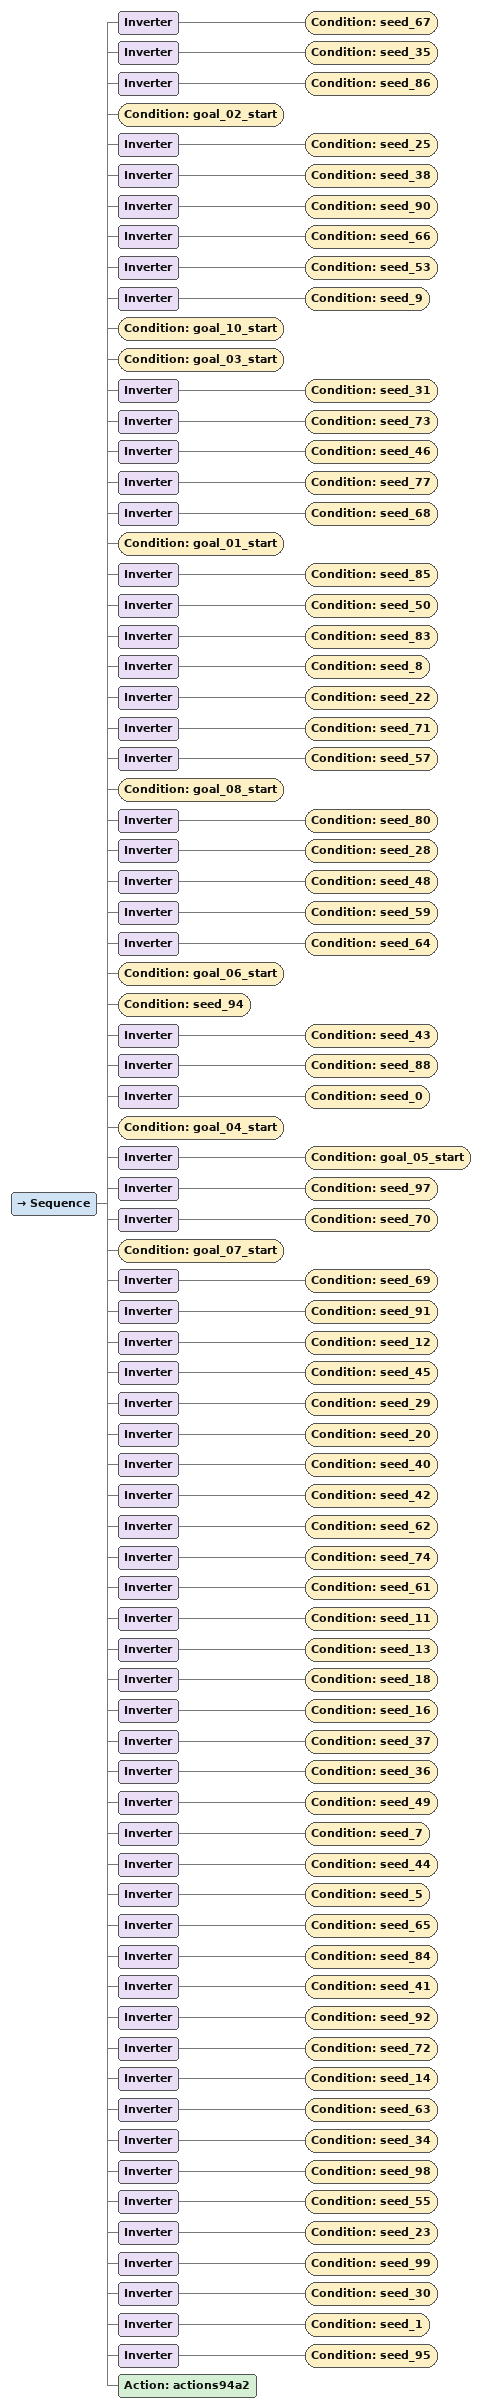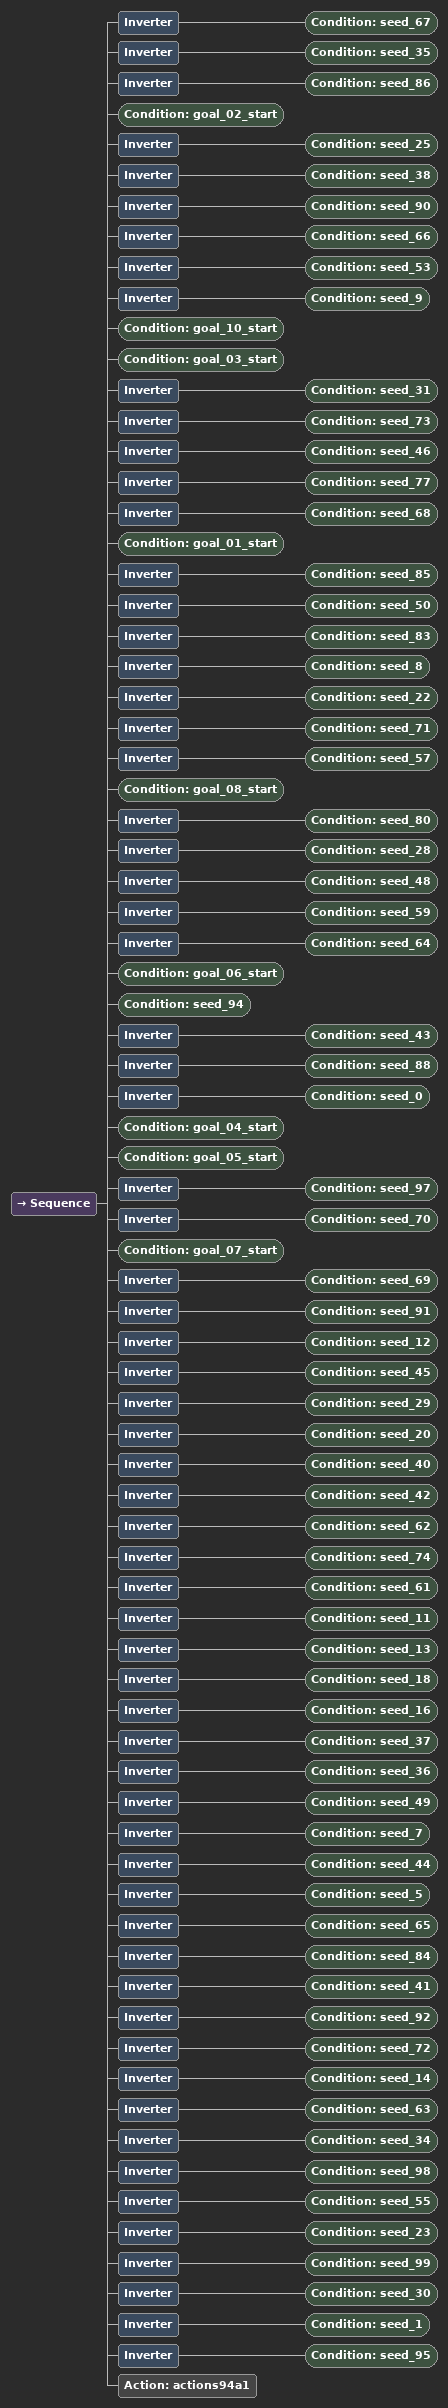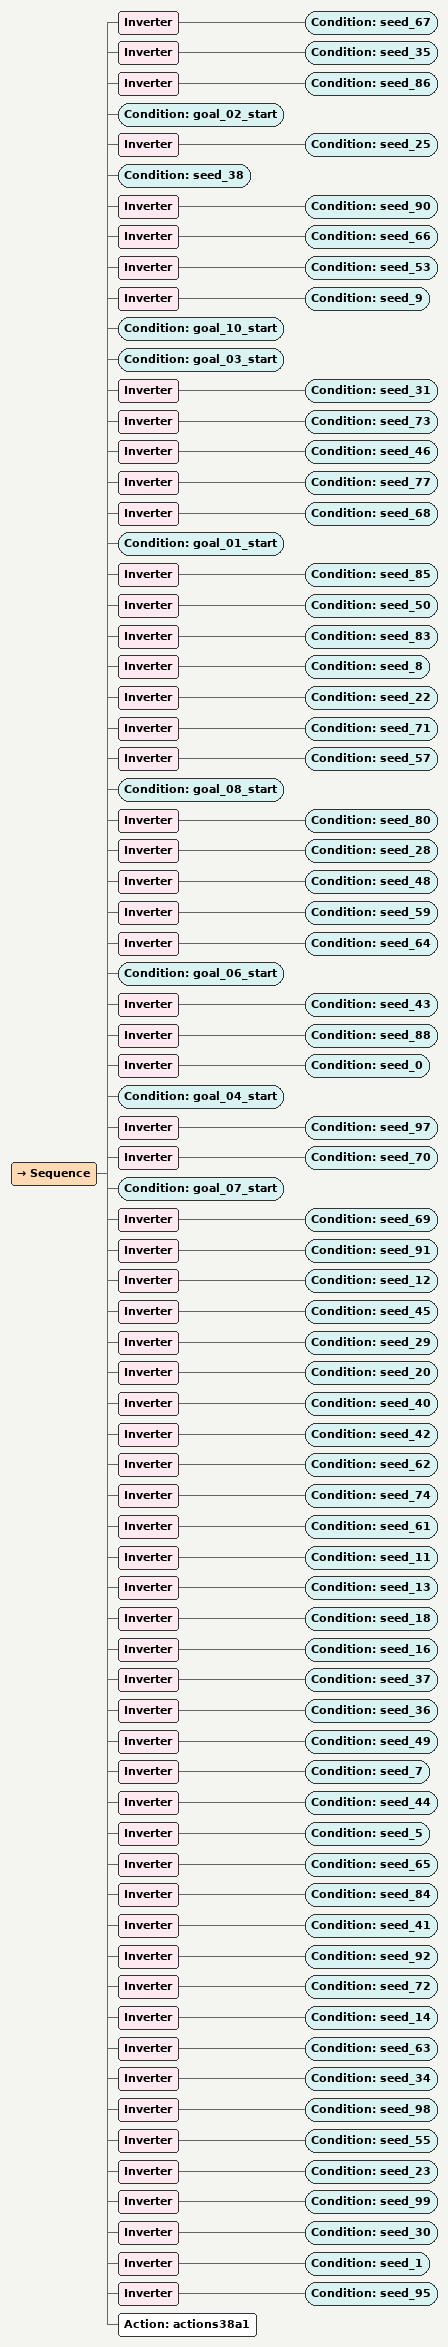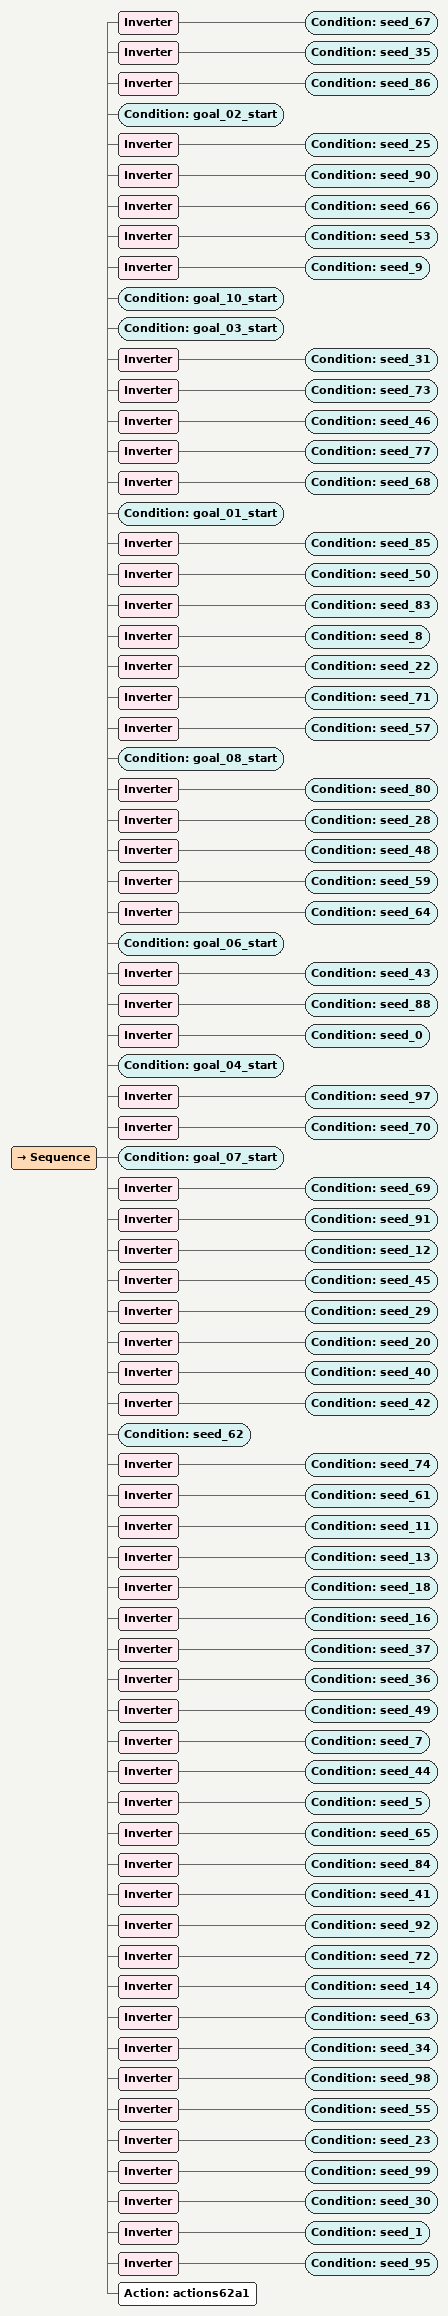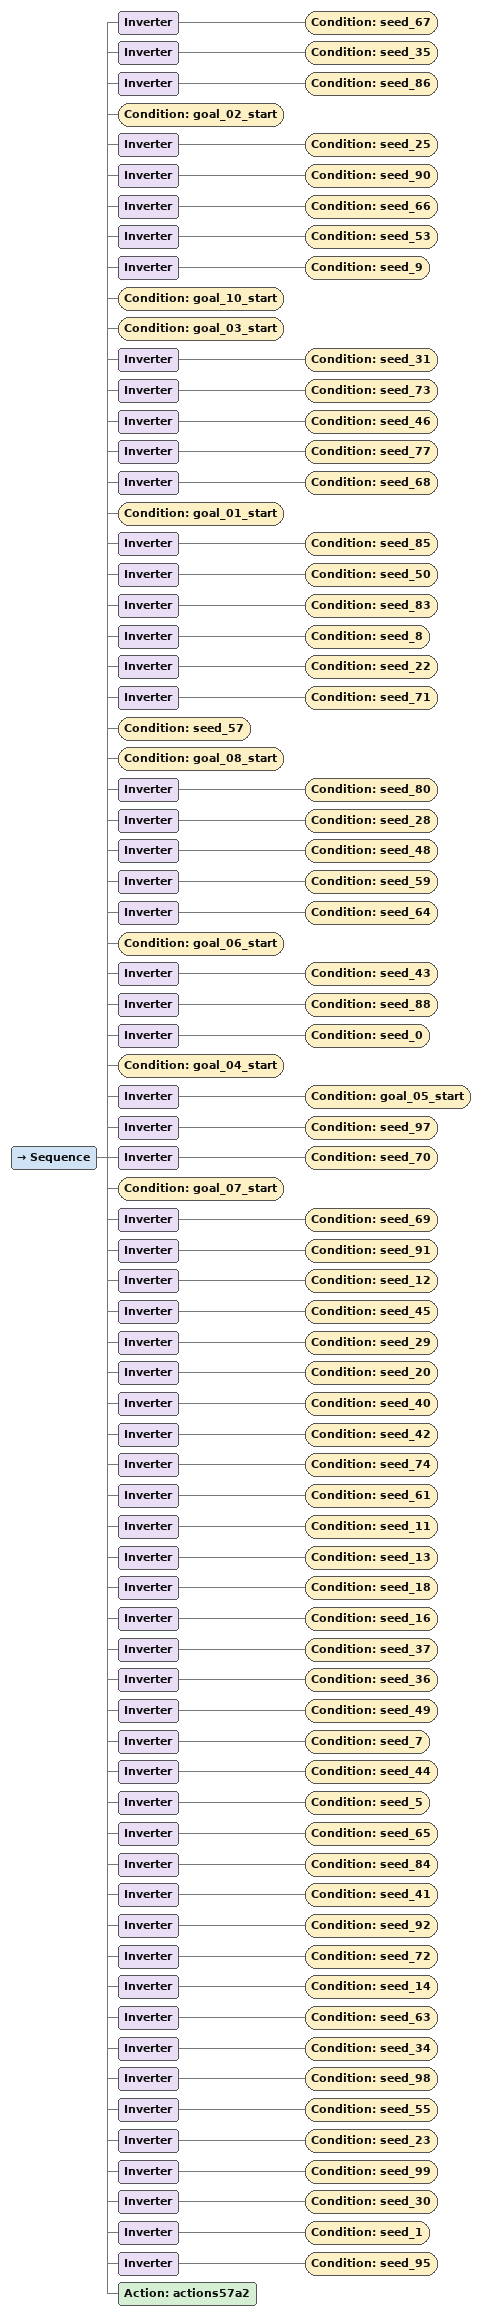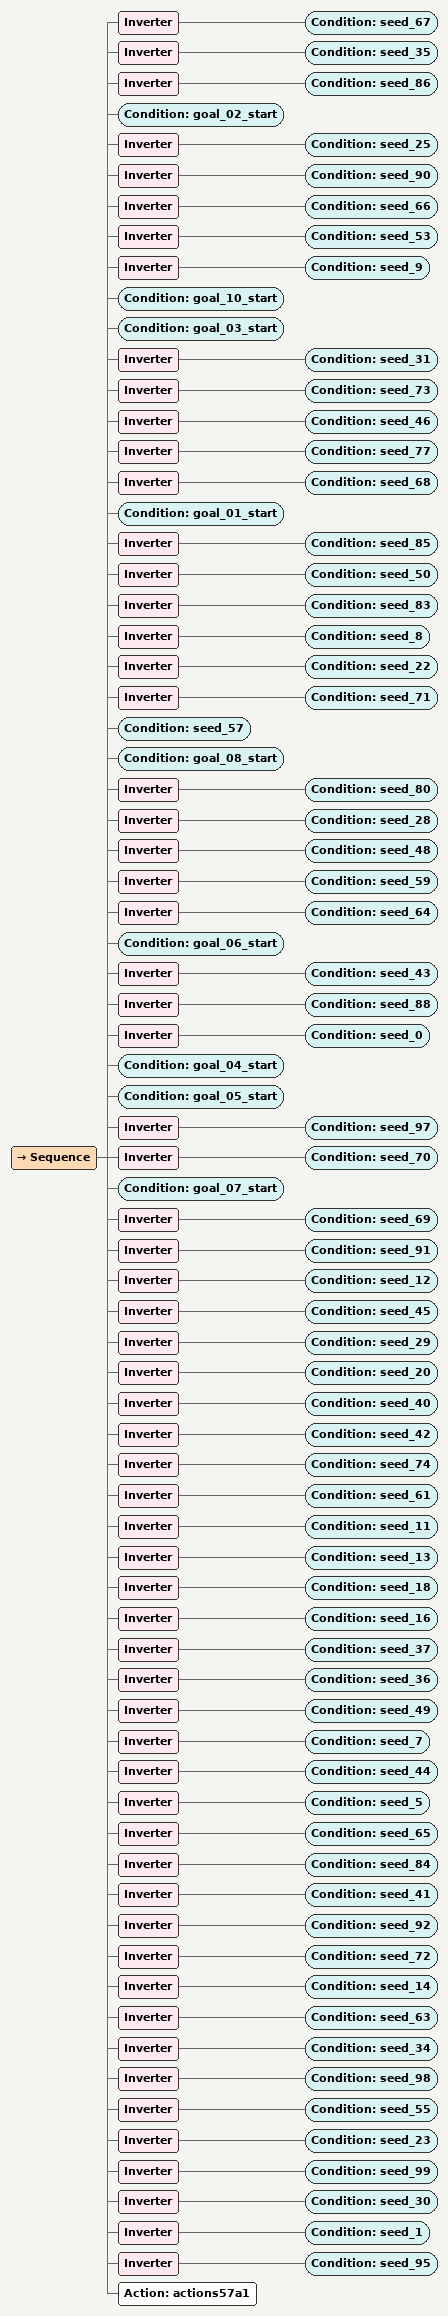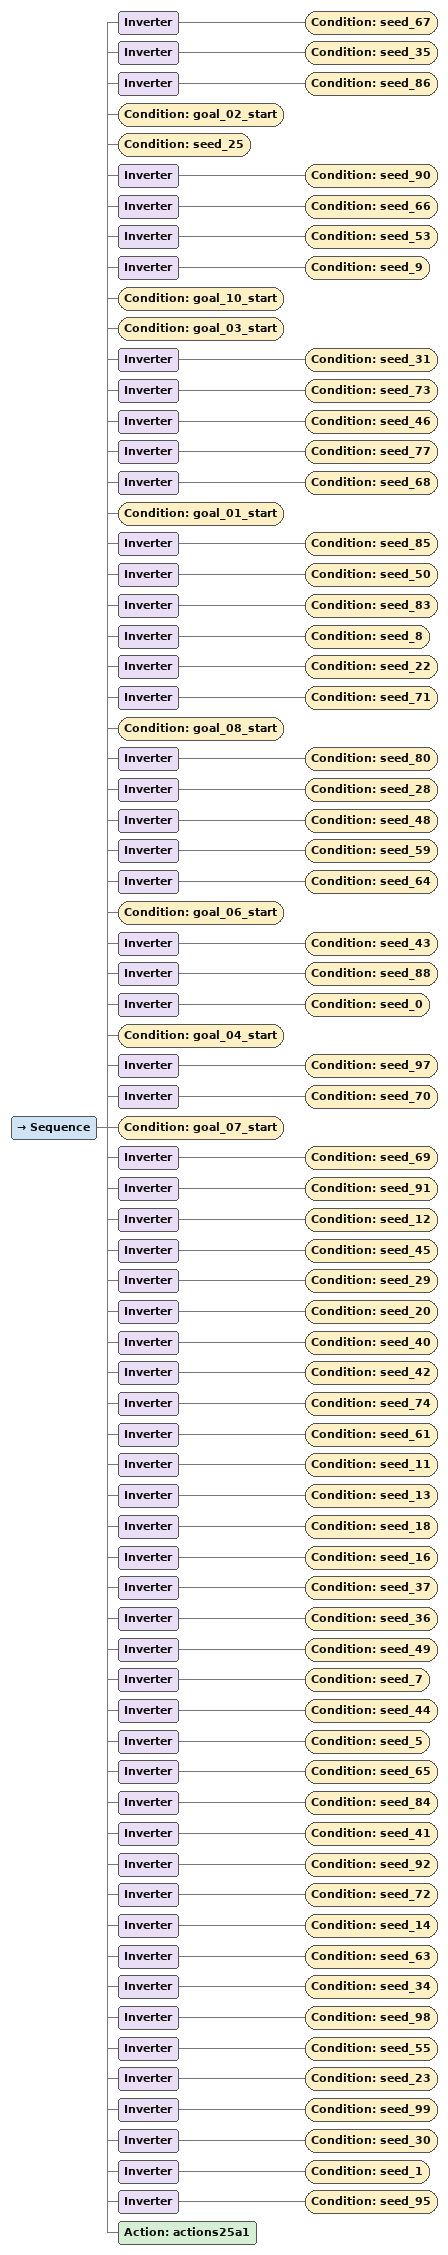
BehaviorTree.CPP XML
<Sequence>
  <Inverter>
    <Condition ID="seed_67"/>
  </Inverter>
  <Inverter>
    <Condition ID="seed_35"/>
  </Inverter>
  <Inverter>
    <Condition ID="seed_86"/>
  </Inverter>
  <Condition ID="goal_02_start"/>
  <Inverter>
    <Condition ID="seed_25"/>
  </Inverter>
  <Inverter>
    <Condition ID="seed_38"/>
  </Inverter>
  <Inverter>
    <Condition ID="seed_90"/>
  </Inverter>
  <Inverter>
    <Condition ID="seed_66"/>
  </Inverter>
  <Inverter>
    <Condition ID="seed_53"/>
  </Inverter>
  <Inverter>
    <Condition ID="seed_9"/>
  </Inverter>
  <Condition ID="goal_10_start"/>
  <Condition ID="goal_03_start"/>
  <Inverter>
    <Condition ID="seed_31"/>
  </Inverter>
  <Inverter>
    <Condition ID="seed_73"/>
  </Inverter>
  <Inverter>
    <Condition ID="seed_46"/>
  </Inverter>
  <Inverter>
    <Condition ID="seed_77"/>
  </Inverter>
  <Inverter>
    <Condition ID="seed_68"/>
  </Inverter>
  <Condition ID="goal_01_start"/>
  <Inverter>
    <Condition ID="seed_85"/>
  </Inverter>
  <Inverter>
    <Condition ID="seed_50"/>
  </Inverter>
  <Inverter>
    <Condition ID="seed_83"/>
  </Inverter>
  <Inverter>
    <Condition ID="seed_8"/>
  </Inverter>
  <Inverter>
    <Condition ID="seed_22"/>
  </Inverter>
  <Inverter>
    <Condition ID="seed_71"/>
  </Inverter>
  <Inverter>
    <Condition ID="seed_57"/>
  </Inverter>
  <Condition ID="goal_08_start"/>
  <Inverter>
    <Condition ID="seed_80"/>
  </Inverter>
  <Inverter>
    <Condition ID="seed_28"/>
  </Inverter>
  <Inverter>
    <Condition ID="seed_48"/>
  </Inverter>
  <Inverter>
    <Condition ID="seed_59"/>
  </Inverter>
  <Inverter>
    <Condition ID="seed_64"/>
  </Inverter>
  <Condition ID="goal_06_start"/>
  <Condition ID="seed_94"/>
  <Inverter>
    <Condition ID="seed_43"/>
  </Inverter>
  <Inverter>
    <Condition ID="seed_88"/>
  </Inverter>
  <Inverter>
    <Condition ID="seed_0"/>
  </Inverter>
  <Condition ID="goal_04_start"/>
  <Inverter>
    <Condition ID="goal_05_start"/>
  </Inverter>
  <Inverter>
    <Condition ID="seed_97"/>
  </Inverter>
  <Inverter>
    <Condition ID="seed_70"/>
  </Inverter>
  <Condition ID="goal_07_start"/>
  <Inverter>
    <Condition ID="seed_69"/>
  </Inverter>
  <Inverter>
    <Condition ID="seed_91"/>
  </Inverter>
  <Inverter>
    <Condition ID="seed_12"/>
  </Inverter>
  <Inverter>
    <Condition ID="seed_45"/>
  </Inverter>
  <Inverter>
    <Condition ID="seed_29"/>
  </Inverter>
  <Inverter>
    <Condition ID="seed_20"/>
  </Inverter>
  <Inverter>
    <Condition ID="seed_40"/>
  </Inverter>
  <Inverter>
    <Condition ID="seed_42"/>
  </Inverter>
  <Inverter>
    <Condition ID="seed_62"/>
  </Inverter>
  <Inverter>
    <Condition ID="seed_74"/>
  </Inverter>
  <Inverter>
    <Condition ID="seed_61"/>
  </Inverter>
  <Inverter>
    <Condition ID="seed_11"/>
  </Inverter>
  <Inverter>
    <Condition ID="seed_13"/>
  </Inverter>
  <Inverter>
    <Condition ID="seed_18"/>
  </Inverter>
  <Inverter>
    <Condition ID="seed_16"/>
  </Inverter>
  <Inverter>
    <Condition ID="seed_37"/>
  </Inverter>
  <Inverter>
    <Condition ID="seed_36"/>
  </Inverter>
  <Inverter>
    <Condition ID="seed_49"/>
  </Inverter>
  <Inverter>
    <Condition ID="seed_7"/>
  </Inverter>
  <Inverter>
    <Condition ID="seed_44"/>
  </Inverter>
  <Inverter>
    <Condition ID="seed_5"/>
  </Inverter>
  <Inverter>
    <Condition ID="seed_65"/>
  </Inverter>
  <Inverter>
    <Condition ID="seed_84"/>
  </Inverter>
  <Inverter>
    <Condition ID="seed_41"/>
  </Inverter>
  <Inverter>
    <Condition ID="seed_92"/>
  </Inverter>
  <Inverter>
    <Condition ID="seed_72"/>
  </Inverter>
  <Inverter>
    <Condition ID="seed_14"/>
  </Inverter>
  <Inverter>
    <Condition ID="seed_63"/>
  </Inverter>
  <Inverter>
    <Condition ID="seed_34"/>
  </Inverter>
  <Inverter>
    <Condition ID="seed_98"/>
  </Inverter>
  <Inverter>
    <Condition ID="seed_55"/>
  </Inverter>
  <Inverter>
    <Condition ID="seed_23"/>
  </Inverter>
  <Inverter>
    <Condition ID="seed_99"/>
  </Inverter>
  <Inverter>
    <Condition ID="seed_30"/>
  </Inverter>
  <Inverter>
    <Condition ID="seed_1"/>
  </Inverter>
  <Inverter>
    <Condition ID="seed_95"/>
  </Inverter>
  <Action ID="actions94a2"/>
</Sequence>

<Sequence>
  <Inverter>
    <Condition ID="seed_67"/>
  </Inverter>
  <Inverter>
    <Condition ID="seed_35"/>
  </Inverter>
  <Inverter>
    <Condition ID="seed_86"/>
  </Inverter>
  <Condition ID="goal_02_start"/>
  <Inverter>
    <Condition ID="seed_25"/>
  </Inverter>
  <Inverter>
    <Condition ID="seed_38"/>
  </Inverter>
  <Inverter>
    <Condition ID="seed_90"/>
  </Inverter>
  <Inverter>
    <Condition ID="seed_66"/>
  </Inverter>
  <Inverter>
    <Condition ID="seed_53"/>
  </Inverter>
  <Inverter>
    <Condition ID="seed_9"/>
  </Inverter>
  <Condition ID="goal_10_start"/>
  <Condition ID="goal_03_start"/>
  <Inverter>
    <Condition ID="seed_31"/>
  </Inverter>
  <Inverter>
    <Condition ID="seed_73"/>
  </Inverter>
  <Inverter>
    <Condition ID="seed_46"/>
  </Inverter>
  <Inverter>
    <Condition ID="seed_77"/>
  </Inverter>
  <Inverter>
    <Condition ID="seed_68"/>
  </Inverter>
  <Condition ID="goal_01_start"/>
  <Inverter>
    <Condition ID="seed_85"/>
  </Inverter>
  <Inverter>
    <Condition ID="seed_50"/>
  </Inverter>
  <Inverter>
    <Condition ID="seed_83"/>
  </Inverter>
  <Inverter>
    <Condition ID="seed_8"/>
  </Inverter>
  <Inverter>
    <Condition ID="seed_22"/>
  </Inverter>
  <Inverter>
    <Condition ID="seed_71"/>
  </Inverter>
  <Inverter>
    <Condition ID="seed_57"/>
  </Inverter>
  <Condition ID="goal_08_start"/>
  <Inverter>
    <Condition ID="seed_80"/>
  </Inverter>
  <Inverter>
    <Condition ID="seed_28"/>
  </Inverter>
  <Inverter>
    <Condition ID="seed_48"/>
  </Inverter>
  <Inverter>
    <Condition ID="seed_59"/>
  </Inverter>
  <Inverter>
    <Condition ID="seed_64"/>
  </Inverter>
  <Condition ID="goal_06_start"/>
  <Condition ID="seed_94"/>
  <Inverter>
    <Condition ID="seed_43"/>
  </Inverter>
  <Inverter>
    <Condition ID="seed_88"/>
  </Inverter>
  <Inverter>
    <Condition ID="seed_0"/>
  </Inverter>
  <Condition ID="goal_04_start"/>
  <Condition ID="goal_05_start"/>
  <Inverter>
    <Condition ID="seed_97"/>
  </Inverter>
  <Inverter>
    <Condition ID="seed_70"/>
  </Inverter>
  <Condition ID="goal_07_start"/>
  <Inverter>
    <Condition ID="seed_69"/>
  </Inverter>
  <Inverter>
    <Condition ID="seed_91"/>
  </Inverter>
  <Inverter>
    <Condition ID="seed_12"/>
  </Inverter>
  <Inverter>
    <Condition ID="seed_45"/>
  </Inverter>
  <Inverter>
    <Condition ID="seed_29"/>
  </Inverter>
  <Inverter>
    <Condition ID="seed_20"/>
  </Inverter>
  <Inverter>
    <Condition ID="seed_40"/>
  </Inverter>
  <Inverter>
    <Condition ID="seed_42"/>
  </Inverter>
  <Inverter>
    <Condition ID="seed_62"/>
  </Inverter>
  <Inverter>
    <Condition ID="seed_74"/>
  </Inverter>
  <Inverter>
    <Condition ID="seed_61"/>
  </Inverter>
  <Inverter>
    <Condition ID="seed_11"/>
  </Inverter>
  <Inverter>
    <Condition ID="seed_13"/>
  </Inverter>
  <Inverter>
    <Condition ID="seed_18"/>
  </Inverter>
  <Inverter>
    <Condition ID="seed_16"/>
  </Inverter>
  <Inverter>
    <Condition ID="seed_37"/>
  </Inverter>
  <Inverter>
    <Condition ID="seed_36"/>
  </Inverter>
  <Inverter>
    <Condition ID="seed_49"/>
  </Inverter>
  <Inverter>
    <Condition ID="seed_7"/>
  </Inverter>
  <Inverter>
    <Condition ID="seed_44"/>
  </Inverter>
  <Inverter>
    <Condition ID="seed_5"/>
  </Inverter>
  <Inverter>
    <Condition ID="seed_65"/>
  </Inverter>
  <Inverter>
    <Condition ID="seed_84"/>
  </Inverter>
  <Inverter>
    <Condition ID="seed_41"/>
  </Inverter>
  <Inverter>
    <Condition ID="seed_92"/>
  </Inverter>
  <Inverter>
    <Condition ID="seed_72"/>
  </Inverter>
  <Inverter>
    <Condition ID="seed_14"/>
  </Inverter>
  <Inverter>
    <Condition ID="seed_63"/>
  </Inverter>
  <Inverter>
    <Condition ID="seed_34"/>
  </Inverter>
  <Inverter>
    <Condition ID="seed_98"/>
  </Inverter>
  <Inverter>
    <Condition ID="seed_55"/>
  </Inverter>
  <Inverter>
    <Condition ID="seed_23"/>
  </Inverter>
  <Inverter>
    <Condition ID="seed_99"/>
  </Inverter>
  <Inverter>
    <Condition ID="seed_30"/>
  </Inverter>
  <Inverter>
    <Condition ID="seed_1"/>
  </Inverter>
  <Inverter>
    <Condition ID="seed_95"/>
  </Inverter>
  <Action ID="actions94a1"/>
</Sequence>

<Sequence>
  <Inverter>
    <Condition ID="seed_67"/>
  </Inverter>
  <Inverter>
    <Condition ID="seed_35"/>
  </Inverter>
  <Inverter>
    <Condition ID="seed_86"/>
  </Inverter>
  <Condition ID="goal_02_start"/>
  <Inverter>
    <Condition ID="seed_25"/>
  </Inverter>
  <Condition ID="seed_38"/>
  <Inverter>
    <Condition ID="seed_90"/>
  </Inverter>
  <Inverter>
    <Condition ID="seed_66"/>
  </Inverter>
  <Inverter>
    <Condition ID="seed_53"/>
  </Inverter>
  <Inverter>
    <Condition ID="seed_9"/>
  </Inverter>
  <Condition ID="goal_10_start"/>
  <Condition ID="goal_03_start"/>
  <Inverter>
    <Condition ID="seed_31"/>
  </Inverter>
  <Inverter>
    <Condition ID="seed_73"/>
  </Inverter>
  <Inverter>
    <Condition ID="seed_46"/>
  </Inverter>
  <Inverter>
    <Condition ID="seed_77"/>
  </Inverter>
  <Inverter>
    <Condition ID="seed_68"/>
  </Inverter>
  <Condition ID="goal_01_start"/>
  <Inverter>
    <Condition ID="seed_85"/>
  </Inverter>
  <Inverter>
    <Condition ID="seed_50"/>
  </Inverter>
  <Inverter>
    <Condition ID="seed_83"/>
  </Inverter>
  <Inverter>
    <Condition ID="seed_8"/>
  </Inverter>
  <Inverter>
    <Condition ID="seed_22"/>
  </Inverter>
  <Inverter>
    <Condition ID="seed_71"/>
  </Inverter>
  <Inverter>
    <Condition ID="seed_57"/>
  </Inverter>
  <Condition ID="goal_08_start"/>
  <Inverter>
    <Condition ID="seed_80"/>
  </Inverter>
  <Inverter>
    <Condition ID="seed_28"/>
  </Inverter>
  <Inverter>
    <Condition ID="seed_48"/>
  </Inverter>
  <Inverter>
    <Condition ID="seed_59"/>
  </Inverter>
  <Inverter>
    <Condition ID="seed_64"/>
  </Inverter>
  <Condition ID="goal_06_start"/>
  <Inverter>
    <Condition ID="seed_43"/>
  </Inverter>
  <Inverter>
    <Condition ID="seed_88"/>
  </Inverter>
  <Inverter>
    <Condition ID="seed_0"/>
  </Inverter>
  <Condition ID="goal_04_start"/>
  <Inverter>
    <Condition ID="seed_97"/>
  </Inverter>
  <Inverter>
    <Condition ID="seed_70"/>
  </Inverter>
  <Condition ID="goal_07_start"/>
  <Inverter>
    <Condition ID="seed_69"/>
  </Inverter>
  <Inverter>
    <Condition ID="seed_91"/>
  </Inverter>
  <Inverter>
    <Condition ID="seed_12"/>
  </Inverter>
  <Inverter>
    <Condition ID="seed_45"/>
  </Inverter>
  <Inverter>
    <Condition ID="seed_29"/>
  </Inverter>
  <Inverter>
    <Condition ID="seed_20"/>
  </Inverter>
  <Inverter>
    <Condition ID="seed_40"/>
  </Inverter>
  <Inverter>
    <Condition ID="seed_42"/>
  </Inverter>
  <Inverter>
    <Condition ID="seed_62"/>
  </Inverter>
  <Inverter>
    <Condition ID="seed_74"/>
  </Inverter>
  <Inverter>
    <Condition ID="seed_61"/>
  </Inverter>
  <Inverter>
    <Condition ID="seed_11"/>
  </Inverter>
  <Inverter>
    <Condition ID="seed_13"/>
  </Inverter>
  <Inverter>
    <Condition ID="seed_18"/>
  </Inverter>
  <Inverter>
    <Condition ID="seed_16"/>
  </Inverter>
  <Inverter>
    <Condition ID="seed_37"/>
  </Inverter>
  <Inverter>
    <Condition ID="seed_36"/>
  </Inverter>
  <Inverter>
    <Condition ID="seed_49"/>
  </Inverter>
  <Inverter>
    <Condition ID="seed_7"/>
  </Inverter>
  <Inverter>
    <Condition ID="seed_44"/>
  </Inverter>
  <Inverter>
    <Condition ID="seed_5"/>
  </Inverter>
  <Inverter>
    <Condition ID="seed_65"/>
  </Inverter>
  <Inverter>
    <Condition ID="seed_84"/>
  </Inverter>
  <Inverter>
    <Condition ID="seed_41"/>
  </Inverter>
  <Inverter>
    <Condition ID="seed_92"/>
  </Inverter>
  <Inverter>
    <Condition ID="seed_72"/>
  </Inverter>
  <Inverter>
    <Condition ID="seed_14"/>
  </Inverter>
  <Inverter>
    <Condition ID="seed_63"/>
  </Inverter>
  <Inverter>
    <Condition ID="seed_34"/>
  </Inverter>
  <Inverter>
    <Condition ID="seed_98"/>
  </Inverter>
  <Inverter>
    <Condition ID="seed_55"/>
  </Inverter>
  <Inverter>
    <Condition ID="seed_23"/>
  </Inverter>
  <Inverter>
    <Condition ID="seed_99"/>
  </Inverter>
  <Inverter>
    <Condition ID="seed_30"/>
  </Inverter>
  <Inverter>
    <Condition ID="seed_1"/>
  </Inverter>
  <Inverter>
    <Condition ID="seed_95"/>
  </Inverter>
  <Action ID="actions38a1"/>
</Sequence>

<Sequence>
  <Inverter>
    <Condition ID="seed_67"/>
  </Inverter>
  <Inverter>
    <Condition ID="seed_35"/>
  </Inverter>
  <Inverter>
    <Condition ID="seed_86"/>
  </Inverter>
  <Condition ID="goal_02_start"/>
  <Inverter>
    <Condition ID="seed_25"/>
  </Inverter>
  <Inverter>
    <Condition ID="seed_90"/>
  </Inverter>
  <Inverter>
    <Condition ID="seed_66"/>
  </Inverter>
  <Inverter>
    <Condition ID="seed_53"/>
  </Inverter>
  <Inverter>
    <Condition ID="seed_9"/>
  </Inverter>
  <Condition ID="goal_10_start"/>
  <Condition ID="goal_03_start"/>
  <Inverter>
    <Condition ID="seed_31"/>
  </Inverter>
  <Inverter>
    <Condition ID="seed_73"/>
  </Inverter>
  <Inverter>
    <Condition ID="seed_46"/>
  </Inverter>
  <Inverter>
    <Condition ID="seed_77"/>
  </Inverter>
  <Inverter>
    <Condition ID="seed_68"/>
  </Inverter>
  <Condition ID="goal_01_start"/>
  <Inverter>
    <Condition ID="seed_85"/>
  </Inverter>
  <Inverter>
    <Condition ID="seed_50"/>
  </Inverter>
  <Inverter>
    <Condition ID="seed_83"/>
  </Inverter>
  <Inverter>
    <Condition ID="seed_8"/>
  </Inverter>
  <Inverter>
    <Condition ID="seed_22"/>
  </Inverter>
  <Inverter>
    <Condition ID="seed_71"/>
  </Inverter>
  <Inverter>
    <Condition ID="seed_57"/>
  </Inverter>
  <Condition ID="goal_08_start"/>
  <Inverter>
    <Condition ID="seed_80"/>
  </Inverter>
  <Inverter>
    <Condition ID="seed_28"/>
  </Inverter>
  <Inverter>
    <Condition ID="seed_48"/>
  </Inverter>
  <Inverter>
    <Condition ID="seed_59"/>
  </Inverter>
  <Inverter>
    <Condition ID="seed_64"/>
  </Inverter>
  <Condition ID="goal_06_start"/>
  <Inverter>
    <Condition ID="seed_43"/>
  </Inverter>
  <Inverter>
    <Condition ID="seed_88"/>
  </Inverter>
  <Inverter>
    <Condition ID="seed_0"/>
  </Inverter>
  <Condition ID="goal_04_start"/>
  <Inverter>
    <Condition ID="seed_97"/>
  </Inverter>
  <Inverter>
    <Condition ID="seed_70"/>
  </Inverter>
  <Condition ID="goal_07_start"/>
  <Inverter>
    <Condition ID="seed_69"/>
  </Inverter>
  <Inverter>
    <Condition ID="seed_91"/>
  </Inverter>
  <Inverter>
    <Condition ID="seed_12"/>
  </Inverter>
  <Inverter>
    <Condition ID="seed_45"/>
  </Inverter>
  <Inverter>
    <Condition ID="seed_29"/>
  </Inverter>
  <Inverter>
    <Condition ID="seed_20"/>
  </Inverter>
  <Inverter>
    <Condition ID="seed_40"/>
  </Inverter>
  <Inverter>
    <Condition ID="seed_42"/>
  </Inverter>
  <Condition ID="seed_62"/>
  <Inverter>
    <Condition ID="seed_74"/>
  </Inverter>
  <Inverter>
    <Condition ID="seed_61"/>
  </Inverter>
  <Inverter>
    <Condition ID="seed_11"/>
  </Inverter>
  <Inverter>
    <Condition ID="seed_13"/>
  </Inverter>
  <Inverter>
    <Condition ID="seed_18"/>
  </Inverter>
  <Inverter>
    <Condition ID="seed_16"/>
  </Inverter>
  <Inverter>
    <Condition ID="seed_37"/>
  </Inverter>
  <Inverter>
    <Condition ID="seed_36"/>
  </Inverter>
  <Inverter>
    <Condition ID="seed_49"/>
  </Inverter>
  <Inverter>
    <Condition ID="seed_7"/>
  </Inverter>
  <Inverter>
    <Condition ID="seed_44"/>
  </Inverter>
  <Inverter>
    <Condition ID="seed_5"/>
  </Inverter>
  <Inverter>
    <Condition ID="seed_65"/>
  </Inverter>
  <Inverter>
    <Condition ID="seed_84"/>
  </Inverter>
  <Inverter>
    <Condition ID="seed_41"/>
  </Inverter>
  <Inverter>
    <Condition ID="seed_92"/>
  </Inverter>
  <Inverter>
    <Condition ID="seed_72"/>
  </Inverter>
  <Inverter>
    <Condition ID="seed_14"/>
  </Inverter>
  <Inverter>
    <Condition ID="seed_63"/>
  </Inverter>
  <Inverter>
    <Condition ID="seed_34"/>
  </Inverter>
  <Inverter>
    <Condition ID="seed_98"/>
  </Inverter>
  <Inverter>
    <Condition ID="seed_55"/>
  </Inverter>
  <Inverter>
    <Condition ID="seed_23"/>
  </Inverter>
  <Inverter>
    <Condition ID="seed_99"/>
  </Inverter>
  <Inverter>
    <Condition ID="seed_30"/>
  </Inverter>
  <Inverter>
    <Condition ID="seed_1"/>
  </Inverter>
  <Inverter>
    <Condition ID="seed_95"/>
  </Inverter>
  <Action ID="actions62a1"/>
</Sequence>

<Sequence>
  <Inverter>
    <Condition ID="seed_67"/>
  </Inverter>
  <Inverter>
    <Condition ID="seed_35"/>
  </Inverter>
  <Inverter>
    <Condition ID="seed_86"/>
  </Inverter>
  <Condition ID="goal_02_start"/>
  <Inverter>
    <Condition ID="seed_25"/>
  </Inverter>
  <Inverter>
    <Condition ID="seed_90"/>
  </Inverter>
  <Inverter>
    <Condition ID="seed_66"/>
  </Inverter>
  <Inverter>
    <Condition ID="seed_53"/>
  </Inverter>
  <Inverter>
    <Condition ID="seed_9"/>
  </Inverter>
  <Condition ID="goal_10_start"/>
  <Condition ID="goal_03_start"/>
  <Inverter>
    <Condition ID="seed_31"/>
  </Inverter>
  <Inverter>
    <Condition ID="seed_73"/>
  </Inverter>
  <Inverter>
    <Condition ID="seed_46"/>
  </Inverter>
  <Inverter>
    <Condition ID="seed_77"/>
  </Inverter>
  <Inverter>
    <Condition ID="seed_68"/>
  </Inverter>
  <Condition ID="goal_01_start"/>
  <Inverter>
    <Condition ID="seed_85"/>
  </Inverter>
  <Inverter>
    <Condition ID="seed_50"/>
  </Inverter>
  <Inverter>
    <Condition ID="seed_83"/>
  </Inverter>
  <Inverter>
    <Condition ID="seed_8"/>
  </Inverter>
  <Inverter>
    <Condition ID="seed_22"/>
  </Inverter>
  <Inverter>
    <Condition ID="seed_71"/>
  </Inverter>
  <Condition ID="seed_57"/>
  <Condition ID="goal_08_start"/>
  <Inverter>
    <Condition ID="seed_80"/>
  </Inverter>
  <Inverter>
    <Condition ID="seed_28"/>
  </Inverter>
  <Inverter>
    <Condition ID="seed_48"/>
  </Inverter>
  <Inverter>
    <Condition ID="seed_59"/>
  </Inverter>
  <Inverter>
    <Condition ID="seed_64"/>
  </Inverter>
  <Condition ID="goal_06_start"/>
  <Inverter>
    <Condition ID="seed_43"/>
  </Inverter>
  <Inverter>
    <Condition ID="seed_88"/>
  </Inverter>
  <Inverter>
    <Condition ID="seed_0"/>
  </Inverter>
  <Condition ID="goal_04_start"/>
  <Inverter>
    <Condition ID="goal_05_start"/>
  </Inverter>
  <Inverter>
    <Condition ID="seed_97"/>
  </Inverter>
  <Inverter>
    <Condition ID="seed_70"/>
  </Inverter>
  <Condition ID="goal_07_start"/>
  <Inverter>
    <Condition ID="seed_69"/>
  </Inverter>
  <Inverter>
    <Condition ID="seed_91"/>
  </Inverter>
  <Inverter>
    <Condition ID="seed_12"/>
  </Inverter>
  <Inverter>
    <Condition ID="seed_45"/>
  </Inverter>
  <Inverter>
    <Condition ID="seed_29"/>
  </Inverter>
  <Inverter>
    <Condition ID="seed_20"/>
  </Inverter>
  <Inverter>
    <Condition ID="seed_40"/>
  </Inverter>
  <Inverter>
    <Condition ID="seed_42"/>
  </Inverter>
  <Inverter>
    <Condition ID="seed_74"/>
  </Inverter>
  <Inverter>
    <Condition ID="seed_61"/>
  </Inverter>
  <Inverter>
    <Condition ID="seed_11"/>
  </Inverter>
  <Inverter>
    <Condition ID="seed_13"/>
  </Inverter>
  <Inverter>
    <Condition ID="seed_18"/>
  </Inverter>
  <Inverter>
    <Condition ID="seed_16"/>
  </Inverter>
  <Inverter>
    <Condition ID="seed_37"/>
  </Inverter>
  <Inverter>
    <Condition ID="seed_36"/>
  </Inverter>
  <Inverter>
    <Condition ID="seed_49"/>
  </Inverter>
  <Inverter>
    <Condition ID="seed_7"/>
  </Inverter>
  <Inverter>
    <Condition ID="seed_44"/>
  </Inverter>
  <Inverter>
    <Condition ID="seed_5"/>
  </Inverter>
  <Inverter>
    <Condition ID="seed_65"/>
  </Inverter>
  <Inverter>
    <Condition ID="seed_84"/>
  </Inverter>
  <Inverter>
    <Condition ID="seed_41"/>
  </Inverter>
  <Inverter>
    <Condition ID="seed_92"/>
  </Inverter>
  <Inverter>
    <Condition ID="seed_72"/>
  </Inverter>
  <Inverter>
    <Condition ID="seed_14"/>
  </Inverter>
  <Inverter>
    <Condition ID="seed_63"/>
  </Inverter>
  <Inverter>
    <Condition ID="seed_34"/>
  </Inverter>
  <Inverter>
    <Condition ID="seed_98"/>
  </Inverter>
  <Inverter>
    <Condition ID="seed_55"/>
  </Inverter>
  <Inverter>
    <Condition ID="seed_23"/>
  </Inverter>
  <Inverter>
    <Condition ID="seed_99"/>
  </Inverter>
  <Inverter>
    <Condition ID="seed_30"/>
  </Inverter>
  <Inverter>
    <Condition ID="seed_1"/>
  </Inverter>
  <Inverter>
    <Condition ID="seed_95"/>
  </Inverter>
  <Action ID="actions57a2"/>
</Sequence>

<Sequence>
  <Inverter>
    <Condition ID="seed_67"/>
  </Inverter>
  <Inverter>
    <Condition ID="seed_35"/>
  </Inverter>
  <Inverter>
    <Condition ID="seed_86"/>
  </Inverter>
  <Condition ID="goal_02_start"/>
  <Inverter>
    <Condition ID="seed_25"/>
  </Inverter>
  <Inverter>
    <Condition ID="seed_90"/>
  </Inverter>
  <Inverter>
    <Condition ID="seed_66"/>
  </Inverter>
  <Inverter>
    <Condition ID="seed_53"/>
  </Inverter>
  <Inverter>
    <Condition ID="seed_9"/>
  </Inverter>
  <Condition ID="goal_10_start"/>
  <Condition ID="goal_03_start"/>
  <Inverter>
    <Condition ID="seed_31"/>
  </Inverter>
  <Inverter>
    <Condition ID="seed_73"/>
  </Inverter>
  <Inverter>
    <Condition ID="seed_46"/>
  </Inverter>
  <Inverter>
    <Condition ID="seed_77"/>
  </Inverter>
  <Inverter>
    <Condition ID="seed_68"/>
  </Inverter>
  <Condition ID="goal_01_start"/>
  <Inverter>
    <Condition ID="seed_85"/>
  </Inverter>
  <Inverter>
    <Condition ID="seed_50"/>
  </Inverter>
  <Inverter>
    <Condition ID="seed_83"/>
  </Inverter>
  <Inverter>
    <Condition ID="seed_8"/>
  </Inverter>
  <Inverter>
    <Condition ID="seed_22"/>
  </Inverter>
  <Inverter>
    <Condition ID="seed_71"/>
  </Inverter>
  <Condition ID="seed_57"/>
  <Condition ID="goal_08_start"/>
  <Inverter>
    <Condition ID="seed_80"/>
  </Inverter>
  <Inverter>
    <Condition ID="seed_28"/>
  </Inverter>
  <Inverter>
    <Condition ID="seed_48"/>
  </Inverter>
  <Inverter>
    <Condition ID="seed_59"/>
  </Inverter>
  <Inverter>
    <Condition ID="seed_64"/>
  </Inverter>
  <Condition ID="goal_06_start"/>
  <Inverter>
    <Condition ID="seed_43"/>
  </Inverter>
  <Inverter>
    <Condition ID="seed_88"/>
  </Inverter>
  <Inverter>
    <Condition ID="seed_0"/>
  </Inverter>
  <Condition ID="goal_04_start"/>
  <Condition ID="goal_05_start"/>
  <Inverter>
    <Condition ID="seed_97"/>
  </Inverter>
  <Inverter>
    <Condition ID="seed_70"/>
  </Inverter>
  <Condition ID="goal_07_start"/>
  <Inverter>
    <Condition ID="seed_69"/>
  </Inverter>
  <Inverter>
    <Condition ID="seed_91"/>
  </Inverter>
  <Inverter>
    <Condition ID="seed_12"/>
  </Inverter>
  <Inverter>
    <Condition ID="seed_45"/>
  </Inverter>
  <Inverter>
    <Condition ID="seed_29"/>
  </Inverter>
  <Inverter>
    <Condition ID="seed_20"/>
  </Inverter>
  <Inverter>
    <Condition ID="seed_40"/>
  </Inverter>
  <Inverter>
    <Condition ID="seed_42"/>
  </Inverter>
  <Inverter>
    <Condition ID="seed_74"/>
  </Inverter>
  <Inverter>
    <Condition ID="seed_61"/>
  </Inverter>
  <Inverter>
    <Condition ID="seed_11"/>
  </Inverter>
  <Inverter>
    <Condition ID="seed_13"/>
  </Inverter>
  <Inverter>
    <Condition ID="seed_18"/>
  </Inverter>
  <Inverter>
    <Condition ID="seed_16"/>
  </Inverter>
  <Inverter>
    <Condition ID="seed_37"/>
  </Inverter>
  <Inverter>
    <Condition ID="seed_36"/>
  </Inverter>
  <Inverter>
    <Condition ID="seed_49"/>
  </Inverter>
  <Inverter>
    <Condition ID="seed_7"/>
  </Inverter>
  <Inverter>
    <Condition ID="seed_44"/>
  </Inverter>
  <Inverter>
    <Condition ID="seed_5"/>
  </Inverter>
  <Inverter>
    <Condition ID="seed_65"/>
  </Inverter>
  <Inverter>
    <Condition ID="seed_84"/>
  </Inverter>
  <Inverter>
    <Condition ID="seed_41"/>
  </Inverter>
  <Inverter>
    <Condition ID="seed_92"/>
  </Inverter>
  <Inverter>
    <Condition ID="seed_72"/>
  </Inverter>
  <Inverter>
    <Condition ID="seed_14"/>
  </Inverter>
  <Inverter>
    <Condition ID="seed_63"/>
  </Inverter>
  <Inverter>
    <Condition ID="seed_34"/>
  </Inverter>
  <Inverter>
    <Condition ID="seed_98"/>
  </Inverter>
  <Inverter>
    <Condition ID="seed_55"/>
  </Inverter>
  <Inverter>
    <Condition ID="seed_23"/>
  </Inverter>
  <Inverter>
    <Condition ID="seed_99"/>
  </Inverter>
  <Inverter>
    <Condition ID="seed_30"/>
  </Inverter>
  <Inverter>
    <Condition ID="seed_1"/>
  </Inverter>
  <Inverter>
    <Condition ID="seed_95"/>
  </Inverter>
  <Action ID="actions57a1"/>
</Sequence>

<Sequence>
  <Inverter>
    <Condition ID="seed_67"/>
  </Inverter>
  <Inverter>
    <Condition ID="seed_35"/>
  </Inverter>
  <Inverter>
    <Condition ID="seed_86"/>
  </Inverter>
  <Condition ID="goal_02_start"/>
  <Condition ID="seed_25"/>
  <Inverter>
    <Condition ID="seed_90"/>
  </Inverter>
  <Inverter>
    <Condition ID="seed_66"/>
  </Inverter>
  <Inverter>
    <Condition ID="seed_53"/>
  </Inverter>
  <Inverter>
    <Condition ID="seed_9"/>
  </Inverter>
  <Condition ID="goal_10_start"/>
  <Condition ID="goal_03_start"/>
  <Inverter>
    <Condition ID="seed_31"/>
  </Inverter>
  <Inverter>
    <Condition ID="seed_73"/>
  </Inverter>
  <Inverter>
    <Condition ID="seed_46"/>
  </Inverter>
  <Inverter>
    <Condition ID="seed_77"/>
  </Inverter>
  <Inverter>
    <Condition ID="seed_68"/>
  </Inverter>
  <Condition ID="goal_01_start"/>
  <Inverter>
    <Condition ID="seed_85"/>
  </Inverter>
  <Inverter>
    <Condition ID="seed_50"/>
  </Inverter>
  <Inverter>
    <Condition ID="seed_83"/>
  </Inverter>
  <Inverter>
    <Condition ID="seed_8"/>
  </Inverter>
  <Inverter>
    <Condition ID="seed_22"/>
  </Inverter>
  <Inverter>
    <Condition ID="seed_71"/>
  </Inverter>
  <Condition ID="goal_08_start"/>
  <Inverter>
    <Condition ID="seed_80"/>
  </Inverter>
  <Inverter>
    <Condition ID="seed_28"/>
  </Inverter>
  <Inverter>
    <Condition ID="seed_48"/>
  </Inverter>
  <Inverter>
    <Condition ID="seed_59"/>
  </Inverter>
  <Inverter>
    <Condition ID="seed_64"/>
  </Inverter>
  <Condition ID="goal_06_start"/>
  <Inverter>
    <Condition ID="seed_43"/>
  </Inverter>
  <Inverter>
    <Condition ID="seed_88"/>
  </Inverter>
  <Inverter>
    <Condition ID="seed_0"/>
  </Inverter>
  <Condition ID="goal_04_start"/>
  <Inverter>
    <Condition ID="seed_97"/>
  </Inverter>
  <Inverter>
    <Condition ID="seed_70"/>
  </Inverter>
  <Condition ID="goal_07_start"/>
  <Inverter>
    <Condition ID="seed_69"/>
  </Inverter>
  <Inverter>
    <Condition ID="seed_91"/>
  </Inverter>
  <Inverter>
    <Condition ID="seed_12"/>
  </Inverter>
  <Inverter>
    <Condition ID="seed_45"/>
  </Inverter>
  <Inverter>
    <Condition ID="seed_29"/>
  </Inverter>
  <Inverter>
    <Condition ID="seed_20"/>
  </Inverter>
  <Inverter>
    <Condition ID="seed_40"/>
  </Inverter>
  <Inverter>
    <Condition ID="seed_42"/>
  </Inverter>
  <Inverter>
    <Condition ID="seed_74"/>
  </Inverter>
  <Inverter>
    <Condition ID="seed_61"/>
  </Inverter>
  <Inverter>
    <Condition ID="seed_11"/>
  </Inverter>
  <Inverter>
    <Condition ID="seed_13"/>
  </Inverter>
  <Inverter>
    <Condition ID="seed_18"/>
  </Inverter>
  <Inverter>
    <Condition ID="seed_16"/>
  </Inverter>
  <Inverter>
    <Condition ID="seed_37"/>
  </Inverter>
  <Inverter>
    <Condition ID="seed_36"/>
  </Inverter>
  <Inverter>
    <Condition ID="seed_49"/>
  </Inverter>
  <Inverter>
    <Condition ID="seed_7"/>
  </Inverter>
  <Inverter>
    <Condition ID="seed_44"/>
  </Inverter>
  <Inverter>
    <Condition ID="seed_5"/>
  </Inverter>
  <Inverter>
    <Condition ID="seed_65"/>
  </Inverter>
  <Inverter>
    <Condition ID="seed_84"/>
  </Inverter>
  <Inverter>
    <Condition ID="seed_41"/>
  </Inverter>
  <Inverter>
    <Condition ID="seed_92"/>
  </Inverter>
  <Inverter>
    <Condition ID="seed_72"/>
  </Inverter>
  <Inverter>
    <Condition ID="seed_14"/>
  </Inverter>
  <Inverter>
    <Condition ID="seed_63"/>
  </Inverter>
  <Inverter>
    <Condition ID="seed_34"/>
  </Inverter>
  <Inverter>
    <Condition ID="seed_98"/>
  </Inverter>
  <Inverter>
    <Condition ID="seed_55"/>
  </Inverter>
  <Inverter>
    <Condition ID="seed_23"/>
  </Inverter>
  <Inverter>
    <Condition ID="seed_99"/>
  </Inverter>
  <Inverter>
    <Condition ID="seed_30"/>
  </Inverter>
  <Inverter>
    <Condition ID="seed_1"/>
  </Inverter>
  <Inverter>
    <Condition ID="seed_95"/>
  </Inverter>
  <Action ID="actions25a1"/>
</Sequence>
